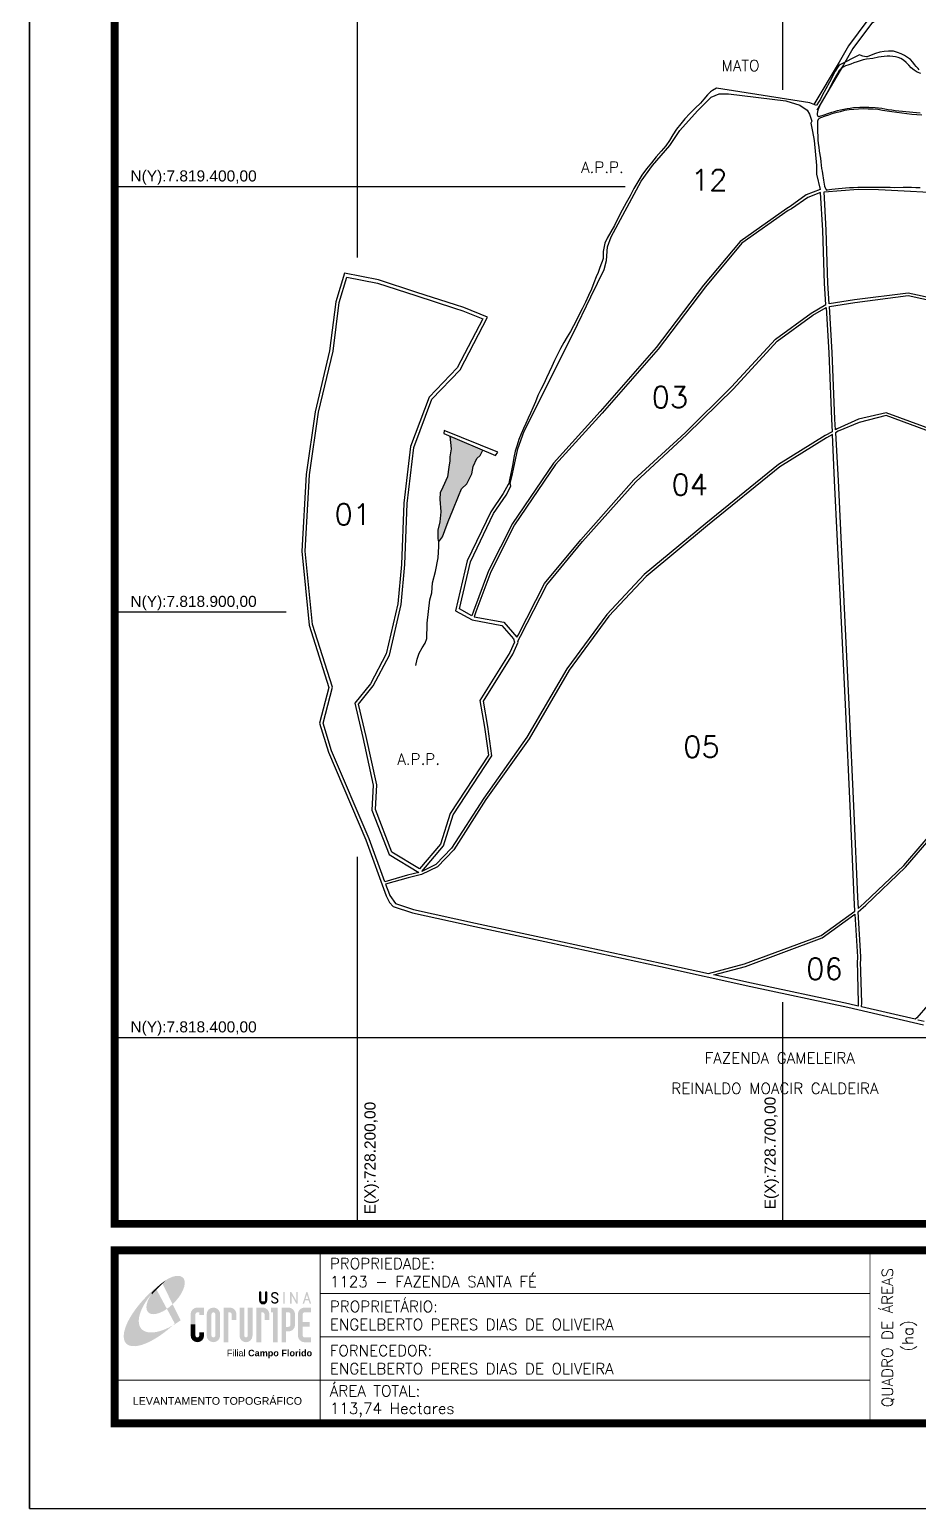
# Model space of a CAD drawing. Header units: millimetres. Extents: x 727815 to 729915, y 7817846 to 7820816.
# Drawn here: x 727815 to 728860, y 7817846 to 7819584 of the extents above; entities that cross this region are included whole.
import ezdxf
from ezdxf.enums import TextEntityAlignment as Align

# ---------------------------------------------------------------- set-up
doc = ezdxf.new("R2010")
doc.units = ezdxf.units.MM
doc.linetypes.add('LIN0', pattern=[0])
for name, color, linetype in [('0114001123', 1, 'Continuous'), ('0114001123001', 5, 'Continuous'), ('0114001123003', 5, 'Continuous'), ('0114001123004', 5, 'Continuous'), ('0114001123005', 5, 'Continuous'), ('0114001123006', 5, 'Continuous'), ('0114001123007', 5, 'Continuous'), ('0114001123008', 5, 'Continuous'), ('0114001123009', 5, 'Continuous'), ('MALHA', 8, 'Continuous'), ('MARGEM', 5, 'Continuous'), ('REPRESA', 4, 'Continuous'), ('TEXTO', 7, 'Continuous')]:
    doc.layers.add(name, color=color, linetype=linetype)
for name, color, linetype, lineweight in [('0114001123012', 5, 'Continuous', 25), ('0114001123018', 5, 'Continuous', 25), ('0114001123019', 5, 'Continuous', 25), ('CURSOS_D_AGUA', 5, 'Continuous', 25)]:
    doc.layers.add(name, color=color, linetype=linetype, lineweight=lineweight)
doc.styles.add('ARIAL', font='arial.ttf')
doc.styles.add('Simplex', font='simplex.shx')
doc.styles.get("Standard").update_dxf_attribs({"font": 'arial.ttf'})

# ---------------------------------------------------------------- blocks, each defined once
blk = doc.blocks.new('A$C78F83FB3')
at = {"layer": 'MARGEM'}
h = blk.add_hatch(color=20, dxfattribs=at)
edge = h.paths.add_edge_path()
edge.add_ellipse((19.49, 23.77), major_axis=(-6.68, -6.67), ratio=0.469426, start_angle=292.7328, end_angle=601.2579)
edge.add_ellipse((22.83, 22.05), major_axis=(12.64, 11.29), ratio=0.457614, start_angle=79.9069, end_angle=107.9139)
edge = h.paths.add_edge_path()
edge.add_ellipse((18.28, 18.7), major_axis=(13.95, 13.59), ratio=0.386848, start_angle=63.9612, end_angle=264.5993)
edge.add_ellipse((22.83, 22.05), major_axis=(12.64, 11.29), ratio=0.457614, start_angle=107.9139, end_angle=245.1182, ccw=False)
edge.add_ellipse((19.49, 23.77), major_axis=(-6.68, -6.67), ratio=0.469426, start_angle=241.2579, end_angle=292.7328, ccw=False)
for color, points in [(20, [(15.46, 26.12), (14.17, 24.81), (14.06, 24.24), (14.39, 23.97), (14.67, 24.54), (19.47, 29.32), (18.48, 28.66), (17.31, 27.78)]), (7, [(58.42, 24.9), (57.9, 24.9), (57.9, 21.73, -0.414214), (57.15, 20.98), (56.84, 20.98, -0.414214), (56.09, 21.73), (56.09, 24.9), (55.57, 24.9), (55.57, 21.73, 0.414214), (56.84, 20.46), (57.15, 20.46, 0.414214), (58.42, 21.73)]), (7, [(61.7, 24.9), (61.23, 24.9, 0.396318), (60.04, 23.78), (60.04, 23.72, 0.151912), (60.39, 22.97), (60.46, 22.92), (62.18, 22), (62.85, 21.83, 0.12407), (62.51, 22.42), (60.75, 23.36, -0.13192), (60.56, 23.77, -0.385578), (61.23, 24.37), (61.7, 24.37, -0.414214), (62.37, 23.7), (62.89, 23.7, 0.414214)]), (7, [(62.37, 23.7), (62.89, 23.7, 0.414214), (61.7, 24.9), (61.23, 24.9, 0.396318), (60.04, 23.78), (60.04, 23.72, 0.151912), (60.39, 22.97), (60.46, 22.92), (62.18, 22), (62.18, 22, -0.131921), (62.37, 21.59, -0.385578), (61.7, 20.98), (61.23, 20.98, -0.414214), (60.56, 21.65), (60.04, 21.65, 0.414214), (61.23, 20.46), (61.7, 20.46, 0.402546), (62.89, 21.61, 0.165292), (62.51, 22.42), (60.75, 23.36, -0.13192), (60.56, 23.77, -0.385578), (61.23, 24.37), (61.7, 24.37, -0.414214)]), (7, [(30.97, 12.46), (29.13, 12.46), (29.13, 8.21, 1), (34.29, 8.21), (34.29, 9.41), (32.45, 9.41), (32.45, 8.21, -1), (30.97, 8.21)])]:
    blk.add_hatch(color=color, dxfattribs=at).paths.add_polyline_path(points)
h = blk.add_hatch(color=7, dxfattribs=at)
h.paths.add_polyline_path([(65.24, 24.9), (64.72, 24.9), (64.72, 20.46), (65.24, 20.46)])
h.paths.add_polyline_path([(67.38, 20.46), (67.9, 20.46), (67.9, 23.74), (69.74, 20.46), (70.23, 20.46), (70.23, 24.9), (69.71, 24.9), (69.71, 21.58), (67.85, 24.9), (67.38, 24.9)])
h.paths.add_polyline_path([(72.17, 20.46), (72.72, 20.46), (73.14, 21.73), (74.49, 21.73), (74.9, 20.46), (75.45, 20.46), (74, 24.9), (73.62, 24.9)])
h.paths.add_polyline_path([(73.81, 23.8), (74.32, 22.25), (73.31, 22.25)], flags=16)
h = blk.add_hatch(color=7, dxfattribs=at)
h.paths.add_polyline_path([(31.71, 18.93, 0.414214), (29.13, 16.35), (29.13, 12.46), (30.97, 12.46), (30.97, 16.35, -0.414214), (31.71, 17.09), (32.45, 17.09), (32.45, 16.02), (34.29, 16.02), (34.29, 18.93)])
h.paths.add_polyline_path([(44.15, 17.09, -0.414214), (44.89, 16.35), (44.89, 14.1), (46.72, 14.1), (46.72, 16.17, 0.433937), (44.15, 18.93), (41.77, 18.93), (41.77, 12.46), (43.61, 12.46), (43.61, 17.09)])
h.paths.add_polyline_path([(43.61, 12.46), (41.77, 12.46), (41.77, 5.62), (43.61, 5.62)])
h.paths.add_polyline_path([(47.92, 12.46), (49.75, 12.46), (49.75, 18.93), (47.92, 18.93)])
h.paths.add_polyline_path([(52.91, 18.93), (51.08, 18.93), (51.08, 12.46), (52.91, 12.46)])
h.paths.add_polyline_path([(51.08, 8.12, -1), (49.75, 8.12), (49.75, 12.46), (47.92, 12.46), (47.92, 8.12, 1), (52.91, 8.12), (52.91, 12.46), (51.08, 12.46)])
h.paths.add_polyline_path([(54.41, 12.46), (56.25, 12.46), (56.25, 17.09), (56.79, 17.09, -0.414214), (57.53, 16.35), (57.53, 14.1), (59.36, 14.1), (59.36, 16.17, 0.433937), (56.79, 18.93), (54.41, 18.93)])
h.paths.add_polyline_path([(56.25, 12.46), (54.41, 12.46), (54.41, 5.62), (56.25, 5.62)])
h.paths.add_polyline_path([(60.73, 12.46), (62.58, 12.46), (62.58, 18.93), (60.02, 18.93), (60.02, 17.08), (60.73, 17.08)])
h.paths.add_polyline_path([(62.58, 12.46), (60.73, 12.46), (60.73, 5.62), (62.58, 5.62)])
h.paths.add_polyline_path([(64.06, 12.46), (65.82, 12.46), (65.82, 17.17), (66.66, 17.17, -0.450417), (67.48, 16.25), (67.48, 12.46), (69.24, 12.46, 0.002307), (69.24, 12.48, 0.005282), (69.23, 12.54, -0.000938), (69.23, 12.53), (69.23, 16.17, 0.433937), (66.66, 18.93), (64.06, 18.93)])
h.paths.add_polyline_path([(64.06, 5.62), (65.82, 5.62), (65.82, 9.77), (66.66, 9.77, 0.426056), (69.24, 12.46), (67.48, 12.46), (67.48, 12.45, -0.450417), (66.66, 11.53), (65.82, 11.53), (65.82, 12.46), (64.06, 12.46)])
h.paths.add_polyline_path([(70.37, 12.46), (74.87, 12.46), (74.87, 13.44), (72.21, 13.44), (72.21, 16.35, -0.414214), (72.95, 17.09), (75.38, 17.09), (75.38, 18.93), (72.95, 18.93, 0.414214), (70.37, 16.35)])
h.paths.add_polyline_path([(72.21, 11.62), (74.87, 11.62), (74.87, 12.46), (70.37, 12.46), (70.37, 8.21, 0.414214), (72.95, 5.62), (75.38, 5.62), (75.38, 7.47), (72.95, 7.47, -0.414214), (72.21, 8.21)])
h = blk.add_hatch(color=7, dxfattribs=at)
h.paths.add_polyline_path([(35.29, 16.35), (35.29, 8.21, 1), (40.46, 8.21, 0.016978), (40.45, 8.38), (40.45, 16.17, 0.433937), (37.88, 18.93), (37.87, 18.93, 0.41391)])
h.paths.add_polyline_path([(38.62, 16.35), (38.62, 8.21, -1), (37.13, 8.21), (37.13, 16.35, -1)], flags=16)
at = {"layer": 'MARGEM', "color": 7}
blk.add_lwpolyline([(58.42, 24.9), (57.9, 24.9), (57.9, 21.73, -0.414214), (57.15, 20.98), (56.84, 20.98, -0.414214), (56.09, 21.73), (56.09, 24.9), (55.57, 24.9), (55.57, 21.73, 0.414214), (56.84, 20.46), (57.15, 20.46, 0.414214), (58.42, 21.73), (58.42, 24.9)], format="xyb", close=True, dxfattribs=at)
at = {"layer": 'MARGEM', "color": 252, "insert": (43.05, 2.72), "char_height": 2.5, "attachment_point": 1, "style": 'ARIAL'}
blk.add_mtext_dynamic_manual_height_columns('Filial {\\fArial|b1|i0|c0|p34;Campo Florido}', width=33.0271, gutter_width=2.46, heights=[2.95], dxfattribs=at)

msp = doc.modelspace()

# ---------------------------------------------------------------- hatches: boundary and pattern name
at = {"layer": 'REPRESA'}
msp.add_hatch(color=256, dxfattribs=at).paths.add_polyline_path([(728336.3, 7819071.1), (728340.7, 7819080.5), (728344.8, 7819084), (728347.7, 7819090.2), (728309, 7819106.7), (728310.6, 7819091.8), (728308.9, 7819082.1), (728309, 7819077.7), (728307.9, 7819070.3), (728306.1, 7819058.6), (728300.6, 7819046.8), (728297.8, 7819039.8), (728297.3, 7819032.4), (728298.4, 7819017.8), (728297.1, 7819006), (728294.9, 7818996), (728294.7, 7818991.6), (728294.9, 7818986.6), (728295.2, 7818983.4), (728296.9, 7818983.4), (728300.2, 7818988.4), (728303.2, 7818995.6), (728306.9, 7819006.2), (728312.4, 7819019.5), (728319.3, 7819036.1), (728322.6, 7819044.6), (728329.1, 7819050.4), (728334.8, 7819062.2)])
msp.add_hatch(color=256, dxfattribs=at).paths.add_polyline_path([(728336.3, 7819071.1), (728340.7, 7819080.5), (728344.8, 7819084), (728347.7, 7819090.2), (728309, 7819106.7), (728310.6, 7819091.8), (728308.9, 7819082.1), (728309, 7819077.7), (728307.9, 7819070.3), (728306.1, 7819058.6), (728300.6, 7819046.8), (728297.8, 7819039.8), (728297.3, 7819032.4), (728298.4, 7819017.8), (728297.1, 7819006), (728294.9, 7818996), (728294.7, 7818991.6), (728294.9, 7818986.6), (728295.2, 7818983.4), (728296.9, 7818983.4), (728300.2, 7818988.4), (728303.2, 7818995.6), (728306.9, 7819006.2), (728312.4, 7819019.5), (728319.3, 7819036.1), (728322.6, 7819044.6), (728329.1, 7819050.4), (728334.8, 7819062.2)])
msp.add_hatch(color=256, dxfattribs=at).paths.add_polyline_path([(728336.3, 7819071.1), (728340.7, 7819080.5), (728344.8, 7819084), (728347.7, 7819090.2), (728309, 7819106.7), (728310.6, 7819091.8), (728308.9, 7819082.1), (728309, 7819077.7), (728307.9, 7819070.3), (728306.1, 7819058.6), (728300.6, 7819046.8), (728297.8, 7819039.8), (728297.3, 7819032.4), (728298.4, 7819017.8), (728297.1, 7819006), (728294.9, 7818996), (728294.7, 7818991.6), (728294.9, 7818986.6), (728295.2, 7818983.4), (728296.9, 7818983.4), (728300.2, 7818988.4), (728303.2, 7818995.6), (728306.9, 7819006.2), (728312.4, 7819019.5), (728319.3, 7819036.1), (728322.6, 7819044.6), (728329.1, 7819050.4), (728334.8, 7819062.2)])
msp.add_hatch(color=256, dxfattribs=at).paths.add_polyline_path([(728336.3, 7819071.1), (728340.7, 7819080.5), (728344.8, 7819084), (728347.7, 7819090.2), (728309, 7819106.7), (728310.6, 7819091.8), (728308.9, 7819082.1), (728309, 7819077.7), (728307.9, 7819070.3), (728306.1, 7819058.6), (728300.6, 7819046.8), (728297.8, 7819039.8), (728297.3, 7819032.4), (728298.4, 7819017.8), (728297.1, 7819006), (728294.9, 7818996), (728294.7, 7818991.6), (728294.9, 7818986.6), (728295.2, 7818983.4), (728296.9, 7818983.4), (728300.2, 7818988.4), (728303.2, 7818995.6), (728306.9, 7819006.2), (728312.4, 7819019.5), (728319.3, 7819036.1), (728322.6, 7819044.6), (728329.1, 7819050.4), (728334.8, 7819062.2)])

# ---------------------------------------------------------------- linework, layer by layer
for points in [[(728937.6, 7819693.3), (728936.9, 7819692.6), (728923.5, 7819670.7), (728921.9, 7819666.9), (728920.6, 7819664.7), (728919.2, 7819662.5), (728890.4, 7819645.2), (728858.7, 7819631.9), (728831.9, 7819616.1), (728800.6, 7819595.9), (728777.6, 7819565.4), (728766.6, 7819546), (728737.1, 7819496.3)], [(728944.7, 7819694), (728941.6, 7819688.9), (728928.9, 7819667.9), (728927.3, 7819664.1), (728925.7, 7819661.6), (728923.6, 7819658.1), (728893.2, 7819639.8), (728861.4, 7819626.5), (728835, 7819611), (728804.8, 7819591.5), (728782.7, 7819562.1), (728771.8, 7819543), (728740.3, 7819489.8)]]:
    msp.add_lwpolyline(points)
at = {"layer": '0114001123', "linetype": 'Continuous'}
msp.add_lwpolyline([(728860.9, 7819536.9), (728859.5, 7819538.5), (728857.2, 7819540.9), (728855.2, 7819543.3), (728853.2, 7819546), (728850.7, 7819549.3), (728847, 7819551.7), (728843.6, 7819553.8), (728839.6, 7819555.8), (728835.3, 7819557.3), (728830.5, 7819559), (728824.9, 7819558.9), (728819.8, 7819558.8), (728814.4, 7819557.8), (728809.4, 7819556.1), (728804.5, 7819554.4), (728799.8, 7819552.3), (728798.8, 7819552.3), (728796.4, 7819552.7), (728794.7, 7819553.2), (728793.5, 7819553.7), (728792.5, 7819554), (728790.7, 7819554.6), (728766.6, 7819542.7), (728765.6, 7819541.1), (728762.2, 7819535.6), (728755.3, 7819522.7), (728746.8, 7819506.9), (728744.6, 7819502.6), (728742.4, 7819498.9), (728740.6, 7819495.8), (728739.9, 7819495.1), (728732.1, 7819498.4), (728622.4, 7819515.7), (728617.8, 7819512.9), (728615.4, 7819511.1), (728612.1, 7819507.7), (728607.8, 7819502.8), (728603.7, 7819498.1), (728597.5, 7819492), (728591.1, 7819485.8), (728585.4, 7819479.6), (728580.5, 7819473.5), (728575.5, 7819467.3), (728571.3, 7819460.6), (728567.4, 7819454.2), (728562.8, 7819447.9), (728557.3, 7819441.5), (728551.7, 7819434.9), (728545.9, 7819427.8), (728540.1, 7819420.6), (728534.8, 7819413.1), (728530.1, 7819405.4), (728525.5, 7819397.7), (728520.9, 7819389.2), (728516.2, 7819380.7), (728511.6, 7819372), (728507, 7819363), (728502.5, 7819354.2), (728498.3, 7819346.8), (728494, 7819339.2), (728491.3, 7819333.2), (728490.4, 7819329.3), (728489.5, 7819325.4), (728489.4, 7819323.4), (728489.3, 7819321.7), (728489.3, 7819319.6), (728489.2, 7819317.1), (728489.1, 7819315.2), (728488, 7819311.8), (728486.7, 7819308), (728485.1, 7819303.7), (728483.2, 7819298.9), (728481.2, 7819294), (728478.3, 7819286.7), (728475.5, 7819279.5), (728472.2, 7819272), (728468.3, 7819264.1), (728464.5, 7819256.1), (728461.1, 7819249.5), (728457.8, 7819242.8), (728454.3, 7819236.3), (728450.7, 7819229.7), (728447.1, 7819223.2), (728443.2, 7819216.5), (728439.2, 7819209.7), (728435.5, 7819202.7), (728432.1, 7819195.6), (728428.8, 7819188.6), (728425.7, 7819181.8), (728422.6, 7819175), (728419.4, 7819168.2), (728416, 7819161.4), (728412.6, 7819154.4), (728409.6, 7819147.1), (728406.7, 7819140), (728403.9, 7819133.5), (728401, 7819127.6), (728398.2, 7819121.6), (728395.5, 7819115.5), (728392.8, 7819109.4), (728390.2, 7819102.7), (728388, 7819095.9), (728385.7, 7819088.8), (728384.3, 7819081.4), (728383, 7819074.2), (728381.8, 7819068), (728380.6, 7819062.6), (728379.5, 7819057.1), (728378.7, 7819053.4), (728378.3, 7819051.1), (728377.4, 7819049.9), (728371.7, 7819039.3), (728357, 7819017.6), (728329.4, 7818960.2), (728315.7, 7818901.4), (728335.2, 7818890.7), (728370.3, 7818884.2), (728384, 7818868.4), (728385.1, 7818864.6), (728379.4, 7818852.4), (728344.4, 7818795.8), (728349.8, 7818764.7), (728354.3, 7818731.8), (728309.2, 7818663.1), (728298.1, 7818627.2), (728273.2, 7818598.1), (728240.7, 7818617.6), (728221.4, 7818667.8), (728223, 7818696.7), (728210.5, 7818753.5), (728201.6, 7818791.8), (728218.9, 7818813.2), (728238, 7818849.3), (728251.7, 7818908.9), (728256.2, 7818955.6), (728258.8, 7819027.6), (728266.7, 7819093.3), (728288, 7819150.2), (728321, 7819184.4), (728353.2, 7819246.5), (728325.4, 7819257.8), (728315.7, 7819260.8), (728270.2, 7819275.5), (728225, 7819290.2), (728185.1, 7819298.2), (728174.8, 7819264.5), (728167.7, 7819207), (728150.8, 7819135.3), (728140.1, 7819061.7), (728134.9, 7818971.5), (728143.5, 7818884.5), (728166.8, 7818811.4), (728155.8, 7818769.1), (728166.2, 7818735.3), (728210.3, 7818632.1), (728234.2, 7818566.3), (728238.1, 7818558.7), (728242.5, 7818554), (728265.2, 7818546.5), (728338.2, 7818530.5), (728426.2, 7818511.5), (728556.6, 7818483.2), (728663, 7818460), (728776.8, 7818435.5), (728865.8, 7818414.9)], dxfattribs=at)
at = {"layer": '0114001123001'}
msp.add_lwpolyline([(728232.5, 7818582.7), (728214, 7818633.5), (728169.9, 7818736.7), (728160, 7818769.2), (728171, 7818811.5), (728147.5, 7818885.3), (728138.9, 7818971.6), (728144, 7819061.3), (728154.7, 7819134.6), (728171.7, 7819206.3), (728178.7, 7819263.7), (728187.9, 7819293.6), (728224, 7819286.3), (728269, 7819271.7), (728314.5, 7819257), (728324.1, 7819254), (728347.6, 7819244.4), (728317.7, 7819186.7), (728284.5, 7819152.4), (728262.8, 7819094.3), (728254.8, 7819027.9), (728252.2, 7818955.9), (728247.7, 7818909.5), (728234.2, 7818850.7), (728215.6, 7818815.5), (728197.2, 7818792.8), (728206.6, 7818752.6), (728219, 7818696.4), (728217.4, 7818667.2), (728237.5, 7818614.9), (728272.5, 7818593.9), (728259.3, 7818590.6)], close=True, dxfattribs=at)
at = {"layer": '0114001123003'}
msp.add_lwpolyline([(728387.6, 7818870.3), (728387.9, 7818870.2), (728389.3, 7818872.9), (728420.4, 7818933.4), (728462.9, 7818984.6), (728525.3, 7819055.2), (728585.7, 7819110.6), (728640.1, 7819164.4), (728691.7, 7819220.5), (728734, 7819251.3), (728751.1, 7819261.3), (728749.6, 7819286.1), (728747.5, 7819348.4), (728744.9, 7819392.9), (728729.9, 7819387.2), (728710.5, 7819373.8), (728706.8, 7819371.6), (728652.4, 7819333.2), (728609.7, 7819282.1), (728553.9, 7819208.9), (728488, 7819133.7), (728433.3, 7819073.1), (728385.1, 7819002.4), (728357.1, 7818947.2), (728339.6, 7818900.1), (728337.5, 7818894.3), (728372.4, 7818887.9)], close=True, dxfattribs=at)
at = {"layer": '0114001123004'}
msp.add_lwpolyline([(728275.9, 7818595), (728301.6, 7818625.2), (728312.8, 7818661.4), (728358.5, 7818730.8), (728353.7, 7818765.3), (728348.6, 7818795), (728382.9, 7818850.4), (728389.4, 7818864.3), (728389, 7818865.8), (728392, 7818871.6), (728423, 7818931.8), (728465.1, 7818982.6), (728527.5, 7819053.1), (728587.7, 7819108.5), (728642.3, 7819162.3), (728693.7, 7819218.2), (728735.6, 7819248.8), (728751.3, 7819257.9), (728754.5, 7819204.6), (728757.8, 7819126.5), (728758.5, 7819111.8), (728750.2, 7819107.4), (728695.3, 7819073.1), (728609.9, 7819003.9), (728537.6, 7818944), (728493.5, 7818897), (728446.6, 7818833.3), (728399.7, 7818752.7), (728348.8, 7818681.2), (728311.1, 7818622.4), (728292.6, 7818603.1)], close=True, dxfattribs=at)
at = {"layer": '0114001123005'}
msp.add_lwpolyline([(728613, 7818475), (728655.6, 7818486.4), (728745.4, 7818519.7), (728785.1, 7818548.4), (728784.2, 7818564.6), (728779.9, 7818663.4), (728774.2, 7818791.1), (728768.3, 7818911.9), (728761.4, 7819054.3), (728758.7, 7819108.5), (728751.7, 7819104.8), (728697.1, 7819070.7), (728611.8, 7819001.6), (728539.7, 7818941.8), (728495.8, 7818895.1), (728449.1, 7818831.7), (728402.2, 7818751), (728351.3, 7818679.5), (728313.5, 7818620.6), (728294.4, 7818600.6), (728275.6, 7818591.6), (728260.1, 7818587.7), (728233.5, 7818579.9), (728237.9, 7818567.9), (728238.4, 7818566.9), (728245.1, 7818557.3), (728266.3, 7818550.4), (728339.1, 7818534.4), (728427.1, 7818515.4), (728557.4, 7818487.1)], close=True, dxfattribs=at)
at = {"layer": '0114001123006'}
msp.add_lwpolyline([(728789, 7818436.7), (728777.7, 7818439.4), (728663.8, 7818463.9), (728619.4, 7818473.6), (728656.5, 7818483.5), (728746.8, 7818517), (728785.3, 7818544.9), (728788.1, 7818494.6), (728788.3, 7818491.2), (728787.7, 7818490.4), (728789.2, 7818440.8)], close=True, dxfattribs=at)
at = {"layer": '0114001123007'}
msp.add_lwpolyline([(728762.6, 7819110.3), (728765.4, 7819054.5), (728772.3, 7818912.1), (728778.2, 7818791.3), (728783.9, 7818663.6), (728788.2, 7818564.8), (728789, 7818551.5), (728796, 7818557.7), (728842.6, 7818601.9), (728907.4, 7818677.1), (728979, 7818783.7), (728999.5, 7818849.2), (729004.7, 7818922), (728983.9, 7818980.6), (728944.5, 7819053), (728908, 7819099.3), (728822, 7819130.7), (728790.3, 7819122.8), (728765.7, 7819112.4)], close=True, dxfattribs=at)
at = {"layer": '0114001123008'}
for points in [[(728909.8, 7819101.8), (728822.1, 7819133.9), (728789.4, 7819126.6), (728764.3, 7819115.2), (728762.4, 7819114), (728761.8, 7819126.6), (728758.5, 7819204.8), (728755.2, 7819259.1), (728785.3, 7819263.6), (728847.7, 7819271.7), (728908.6, 7819258.6)], [(728883.8, 7818452.9), (728858, 7818423), (728855.9, 7818421.3), (728793, 7818435.8), (728793.2, 7818440.8), (728791.7, 7818489.1), (728792.3, 7818489.9), (728792.1, 7818494.8), (728789.2, 7818547.7), (728798.1, 7818555.5), (728844.7, 7818599.9), (728909.7, 7818675.3)]]:
    msp.add_lwpolyline(points, dxfattribs=at)
at = {"layer": '0114001123009'}
for points in [[(728909.7, 7819261.4), (728847.8, 7819274.8), (728784.9, 7819266.6), (728755, 7819262.1), (728753.5, 7819286.3), (728751.5, 7819348.6), (728748.9, 7819393.8), (728789, 7819397), (728813, 7819396.5), (728821, 7819395.9), (728895, 7819392.3)], [(728866.5, 7818418.8), (728859.6, 7818420.4), (728860.1, 7818420.9)]]:
    msp.add_lwpolyline(points, dxfattribs=at)
at = {"layer": '0114001123012'}
msp.add_lwpolyline([(728380, 7819051.8), (728382.8, 7819062.4), (728388.8, 7819091.7), (728396.2, 7819112.3), (728453.8, 7819227.1), (728474.9, 7819270.2), (728490.3, 7819302.5), (728493.1, 7819313), (728494.3, 7819329.2), (728498.8, 7819340.9), (728534.1, 7819406.2), (728547.1, 7819424.6), (728567.7, 7819448.3), (728579.4, 7819465.7), (728600, 7819489), (728616.4, 7819504.9), (728625.6, 7819508.8), (728636.8, 7819508.7), (728704.2, 7819500.5), (728720.3, 7819495.7), (728729, 7819489.8), (728732, 7819484.9), (728734.4, 7819476.9), (728733.5, 7819474.4), (728735.2, 7819464.8), (728737.5, 7819454.1), (728740.2, 7819424.6), (728739.9, 7819418.8), (728740.1, 7819414.3), (728744.5, 7819396.4), (728727.8, 7819390.1), (728709.1, 7819376.4), (728705.2, 7819374.2), (728650.4, 7819335.4), (728607.3, 7819284), (728551.6, 7819210.8), (728485.7, 7819135.7), (728430.9, 7819074.9), (728382.5, 7819004), (728354.4, 7818948.4), (728336.8, 7818901.1), (728334.7, 7818895.5), (728320.3, 7818903.5), (728333.1, 7818958.9), (728360.5, 7819015.6), (728375.1, 7819037.2), (728380.8, 7819047.7)], close=True, dxfattribs=at)
at = {"layer": '0114001123018'}
msp.add_lwpolyline([(728862.9, 7819532.6), (728858.6, 7819534.3), (728854.8, 7819536.7), (728851.5, 7819539.6), (728848.5, 7819542.7), (728845.6, 7819545.7), (728842.5, 7819548.4), (728839.2, 7819550.4), (728836, 7819551.7), (728832.9, 7819552.5), (728829.8, 7819552.8), (728826.4, 7819553), (728823, 7819553.1), (728819.5, 7819552.9), (728816.1, 7819552.5), (728812.9, 7819551.8), (728806.3, 7819550.5), (728798.9, 7819549.5), (728795.1, 7819548.7), (728791.4, 7819547.8), (728787.7, 7819546.6), (728783.9, 7819545.4), (728780.3, 7819543.9), (728777, 7819542.7), (728774.1, 7819541.6), (728771.5, 7819540.4), (728769, 7819538.9), (728768.6, 7819538.4), (728766.8, 7819536.3), (728764.7, 7819532.8), (728762.5, 7819529), (728761.9, 7819527.9), (728760.5, 7819525.5), (728758.8, 7819522.4), (728757.3, 7819519.3), (728755.2, 7819515.3), (728749.4, 7819505.1), (728746.7, 7819500.1), (728744.2, 7819495.7), (728743.9, 7819495.1), (728743.5, 7819494.4), (728742.5, 7819491.8), (728741.8, 7819489.6), (728741.2, 7819487.6), (728740.9, 7819485.9), (728740.8, 7819484.5), (728741, 7819484.1), (728741.2, 7819483.5), (728741.8, 7819482.7), (728742, 7819482.5), (728742.5, 7819482.3), (728742.7, 7819482.4), (728745.1, 7819483.1), (728748.1, 7819484), (728754.6, 7819486.2), (728758, 7819487.2), (728761.3, 7819488.2), (728764.8, 7819489.1), (728768.4, 7819490), (728772.2, 7819490.9), (728776.1, 7819491.6), (728779.8, 7819492.2), (728783.6, 7819492.7), (728790.9, 7819493.1), (728794.6, 7819493.1), (728798.2, 7819493.1), (728801.7, 7819493.1), (728809.1, 7819492.8), (728812.9, 7819492.4), (728816.7, 7819491.9), (728820.6, 7819491.3), (728824.5, 7819490.6), (728828.5, 7819490), (728832.6, 7819489.4), (728836.9, 7819488.8), (728841.1, 7819488.4), (728845.2, 7819488), (728849.4, 7819487.7), (728853.5, 7819487.3), (728857.7, 7819487), (728861.8, 7819486.6)], dxfattribs=at)
at = {"layer": '0114001123019'}
msp.add_lwpolyline([(728864, 7819484), (728858.2, 7819484.3), (728852.3, 7819484.7), (728846.3, 7819485.4), (728834.6, 7819486.9), (728828.8, 7819487.6), (728823.1, 7819488.4), (728817.5, 7819489.4), (728812.1, 7819490.3), (728806.7, 7819490.7), (728801, 7819491), (728795.3, 7819491.1), (728789.6, 7819490.9), (728783.9, 7819490.5), (728778.3, 7819489.9), (728772.9, 7819489.1), (728767.8, 7819487.9), (728763, 7819486.6), (728758.3, 7819485.2), (728754.1, 7819483.8), (728750.4, 7819482.7), (728744.9, 7819480.7), (728743.2, 7819480), (728742.2, 7819478.8), (728741.4, 7819476.9), (728741.4, 7819474.6), (728741.4, 7819471.7), (728741.3, 7819468.1), (728741.4, 7819463.9), (728741.5, 7819459.4), (728741.8, 7819455), (728742.2, 7819450.6), (728742.8, 7819446.1), (728743.4, 7819441.5), (728744.6, 7819433.1), (728745.3, 7819428.9), (728745.7, 7819424.9), (728746.1, 7819421.2), (728746.6, 7819418), (728747.7, 7819412.5), (728748, 7819410.1), (728748.3, 7819407.6), (728748.6, 7819405.1), (728749.3, 7819400.5), (728750.1, 7819398.6), (728751.1, 7819396.9), (728751.8, 7819395.8), (728752.5, 7819396), (728752.8, 7819396.1), (728753.2, 7819396.2), (728755.3, 7819396.5), (728758.3, 7819396.9), (728766.1, 7819397.7), (728770.2, 7819398.1), (728774.3, 7819398.4), (728778.9, 7819398.7), (728783.7, 7819398.9), (728788.5, 7819399.1), (728793.2, 7819399.1), (728798, 7819399.2), (728802.9, 7819399.2), (728807.7, 7819399.2), (728812.5, 7819399.1), (728826.7, 7819399), (728831.7, 7819398.9), (728841.8, 7819399), (728846.8, 7819399), (728851.7, 7819399), (728856.9, 7819398.9), (728862, 7819398.9)], dxfattribs=at)
at = {"layer": 'CURSOS_D_AGUA'}
for points in [[(728301.9, 7819109.7), (728362.8, 7819083.7), (728365.3, 7819087.9), (728302.4, 7819113.3), (728301.9, 7819109.7)], [(728301.9, 7819109.7), (728362.8, 7819083.7), (728365.3, 7819087.9), (728302.4, 7819113.3), (728301.9, 7819109.7)], [(728301.9, 7819109.7), (728362.8, 7819083.7), (728365.3, 7819087.9), (728302.4, 7819113.3), (728301.9, 7819109.7)], [(728301.9, 7819109.7), (728362.8, 7819083.7), (728365.3, 7819087.9), (728302.4, 7819113.3), (728301.9, 7819109.7)], [(728309, 7819106.7), (728310.6, 7819091.8), (728308.9, 7819082.1), (728309, 7819077.7), (728307.9, 7819070.3), (728306.1, 7819058.6), (728300.6, 7819046.8), (728297.8, 7819039.8), (728297.3, 7819032.4), (728298.4, 7819017.8), (728297.1, 7819006), (728294.9, 7818996), (728294.7, 7818991.6), (728294.9, 7818986.6), (728295.2, 7818983.4), (728296.9, 7818983.4), (728300.2, 7818988.4), (728303.2, 7818995.6), (728306.9, 7819006.2), (728312.4, 7819019.5), (728319.3, 7819036.1), (728322.6, 7819044.6), (728329.1, 7819050.4), (728334.8, 7819062.2), (728336.3, 7819071.1), (728340.7, 7819080.5), (728344.8, 7819084), (728347.7, 7819090.2)], [(728309, 7819106.7), (728310.6, 7819091.8), (728308.9, 7819082.1), (728309, 7819077.7), (728307.9, 7819070.3), (728306.1, 7819058.6), (728300.6, 7819046.8), (728297.8, 7819039.8), (728297.3, 7819032.4), (728298.4, 7819017.8), (728297.1, 7819006), (728294.9, 7818996), (728294.7, 7818991.6), (728294.9, 7818986.6), (728295.2, 7818983.4), (728296.9, 7818983.4), (728300.2, 7818988.4), (728303.2, 7818995.6), (728306.9, 7819006.2), (728312.4, 7819019.5), (728319.3, 7819036.1), (728322.6, 7819044.6), (728329.1, 7819050.4), (728334.8, 7819062.2), (728336.3, 7819071.1), (728340.7, 7819080.5), (728344.8, 7819084), (728347.7, 7819090.2)], [(728309, 7819106.7), (728310.6, 7819091.8), (728308.9, 7819082.1), (728309, 7819077.7), (728307.9, 7819070.3), (728306.1, 7819058.6), (728300.6, 7819046.8), (728297.8, 7819039.8), (728297.3, 7819032.4), (728298.4, 7819017.8), (728297.1, 7819006), (728294.9, 7818996), (728294.7, 7818991.6), (728294.9, 7818986.6), (728295.2, 7818983.4), (728296.9, 7818983.4), (728300.2, 7818988.4), (728303.2, 7818995.6), (728306.9, 7819006.2), (728312.4, 7819019.5), (728319.3, 7819036.1), (728322.6, 7819044.6), (728329.1, 7819050.4), (728334.8, 7819062.2), (728336.3, 7819071.1), (728340.7, 7819080.5), (728344.8, 7819084), (728347.7, 7819090.2)], [(728309, 7819106.7), (728310.6, 7819091.8), (728308.9, 7819082.1), (728309, 7819077.7), (728307.9, 7819070.3), (728306.1, 7819058.6), (728300.6, 7819046.8), (728297.8, 7819039.8), (728297.3, 7819032.4), (728298.4, 7819017.8), (728297.1, 7819006), (728294.9, 7818996), (728294.7, 7818991.6), (728294.9, 7818986.6), (728295.2, 7818983.4), (728296.9, 7818983.4), (728300.2, 7818988.4), (728303.2, 7818995.6), (728306.9, 7819006.2), (728312.4, 7819019.5), (728319.3, 7819036.1), (728322.6, 7819044.6), (728329.1, 7819050.4), (728334.8, 7819062.2), (728336.3, 7819071.1), (728340.7, 7819080.5), (728344.8, 7819084), (728347.7, 7819090.2)], [(728269.2, 7818836.9), (728270.7, 7818844.5), (728273.1, 7818851.7), (728276.6, 7818857.7), (728279.9, 7818863.5), (728281.9, 7818868.9), (728281.9, 7818874.6), (728282.2, 7818879.6), (728282.5, 7818886.8), (728285.5, 7818914.3), (728287.9, 7818922.6), (728288.5, 7818934.2), (728292.1, 7818947.6), (728295.1, 7818963.4), (728295.9, 7818977.1), (728296, 7818983.4)], [(728269.2, 7818836.9), (728270.7, 7818844.5), (728273.1, 7818851.7), (728276.6, 7818857.7), (728279.9, 7818863.5), (728281.9, 7818868.9), (728281.9, 7818874.6), (728282.2, 7818879.6), (728282.5, 7818886.8), (728285.5, 7818914.3), (728287.9, 7818922.6), (728288.5, 7818934.2), (728292.1, 7818947.6), (728295.1, 7818963.4), (728295.9, 7818977.1), (728296, 7818983.4)], [(728269.2, 7818836.9), (728270.7, 7818844.5), (728273.1, 7818851.7), (728276.6, 7818857.7), (728279.9, 7818863.5), (728281.9, 7818868.9), (728281.9, 7818874.6), (728282.2, 7818879.6), (728282.5, 7818886.8), (728285.5, 7818914.3), (728287.9, 7818922.6), (728288.5, 7818934.2), (728292.1, 7818947.6), (728295.1, 7818963.4), (728295.9, 7818977.1), (728296, 7818983.4)], [(728269.2, 7818836.9), (728270.7, 7818844.5), (728273.1, 7818851.7), (728276.6, 7818857.7), (728279.9, 7818863.5), (728281.9, 7818868.9), (728281.9, 7818874.6), (728282.2, 7818879.6), (728282.5, 7818886.8), (728285.5, 7818914.3), (728287.9, 7818922.6), (728288.5, 7818934.2), (728292.1, 7818947.6), (728295.1, 7818963.4), (728295.9, 7818977.1), (728296, 7818983.4)]]:
    msp.add_lwpolyline(points, dxfattribs=at)
at = {"layer": 'MALHA', "color": 8}
for points in [[(728700, 7820716.5), (728700, 7819513.6)], [(728200, 7819688.4), (728200, 7819316.4)], [(727914.9, 7819400), (728515.3, 7819400)], [(727914.9, 7818900), (728116.5, 7818900)], [(728200, 7818612.2), (728200, 7818506), (728200, 7818180.9)], [(728700, 7818441.4), (728700, 7818180.9)], [(727914.9, 7818400), (728890.5, 7818400)]]:
    msp.add_lwpolyline(points, dxfattribs=at)
at = {"layer": 'MARGEM', "color": 174, "linetype": 'LIN0'}
msp.add_line((727814.9, 7817846.5), (727814.9, 7820816.5), dxfattribs=at)
at = {"layer": 'MARGEM', "color": 174, "linetype": 'LIN0', "flags": 128}
msp.add_lwpolyline([(729914.9, 7817846.5), (729914.9, 7820816.5), (727814.9, 7820816.5), (727814.9, 7817846.5)], close=True, dxfattribs=at)
at = {"layer": 'MARGEM', "color": 174, "linetype": 'LIN0', "const_width": 9.09, "flags": 128}
for points in [[(729814.9, 7818180.9), (729814.9, 7820716.5), (727914.9, 7820716.5), (727914.9, 7818180.9)], [(727914.9, 7818149.8), (729814.9, 7818149.8), (729814.9, 7817946.5), (727914.9, 7817946.5)]]:
    msp.add_lwpolyline(points, close=True, dxfattribs=at)
at = {"layer": 'MARGEM', "color": 174, "linetype": 'LIN0', "flags": 128}
for points, const_width in [([(728156.5, 7818149.8), (728156.5, 7817946.5)], 1.01), ([(728156.5, 7818149.8), (728156.5, 7817948.3)], 1), ([(728803, 7818149.8), (728803, 7817949)], 1.01), ([(728156.5, 7818099), (728803, 7818099)], 1.01), ([(728156.5, 7818048.1), (728803, 7818048.1)], 1.01), ([(727914.9, 7817997.3), (728803, 7817997.3)], 1.01)]:
    msp.add_lwpolyline(points, dxfattribs=dict(at, const_width=const_width))

# ---------------------------------------------------------------- block references
at = {"layer": 'MARGEM', "linetype": 'ByBlock', "xscale": 3.058005429693808, "yscale": 3.058005429693808, "zscale": 3.058005429693808}
msp.add_blockref('A$C78F83FB3', (727915.2, 7818024.6), dxfattribs=at)

# ---------------------------------------------------------------- texts
at = {"layer": 'MALHA'}
for s, p in [('N(Y):7.819.400,00', (727933.5, 7819402)), ('N(Y):7.818.900,00', (727933.5, 7818902)), ('N(Y):7.818.400,00', (727933.5, 7818402))]:
    msp.add_text(s, height=13, dxfattribs=at).set_placement(p, align=Align.BOTTOM_LEFT)
for s, p in [('E(X):728.700,00', (728695.9, 7818198)), ('E(X):728.200,00', (728225.5, 7818192.1))]:
    msp.add_text(s, height=13, rotation=90, dxfattribs=at).set_placement(p, align=Align.BOTTOM_LEFT)
at = {"layer": 'MARGEM', "color": 7, "linetype": 'Continuous', "lineweight": 9, "style": 'Simplex'}
for s, p in [('PROPRIEDADE:', (728167.9, 7818140.7)), ('PROPRIETÁRIO:', (728167.9, 7818090.3)), ('FORNECEDOR:', (728167.9, 7818038.4)), ('ÁREA TOTAL:', (728167.9, 7817991.1))]:
    msp.add_text(s, height=13, dxfattribs=at).set_placement(p, align=Align.TOP_LEFT)
at = {"layer": 'MARGEM', "color": 7, "linetype": 'Continuous', "style": 'Simplex'}
for s, p in [('1123 - FAZENDA SANTA FÉ', (728167.9, 7818119.4)), ('ENGELBERTO PERES DIAS DE OLIVEIRA', (728167.9, 7818069.1)), ('ENGELBERTO PERES DIAS DE OLIVEIRA', (728167.9, 7818017.2)), ('113,74 Hectares', (728167.9, 7817970.6))]:
    msp.add_text(s, height=13, dxfattribs=at).set_placement(p, align=Align.TOP_LEFT)
for s, p in [('QUADRO DE ÁREAS', (728823.5, 7818047.2)), ('(ha)', (728847.3, 7818049.2))]:
    msp.add_text(s, height=13, rotation=90, dxfattribs=at).set_placement(p, align=Align.MIDDLE_CENTER)
at = {"layer": 'MARGEM', "color": 7, "linetype": 'ByBlock'}
msp.add_text('LEVANTAMENTO TOPOGRÁFICO', height=9, dxfattribs=at).set_placement((728035.7, 7817972.8), align=Align.MIDDLE_CENTER)
at = {"layer": 'TEXTO', "linetype": 'Continuous', "style": 'Simplex'}
for s, height, p in [('MATO', 13, (728628.4, 7819535.6)), ('A.P.P.', 13, (728463.3, 7819416)), ('12', 25, (728592.5, 7819395.1)), ('03', 25, (728546.3, 7819139.8)), ('04', 25, (728569.6, 7819037.1)), ('01', 25, (728173.5, 7819002.2)), ('05', 25, (728583.4, 7818729.1)), ('A.P.P.', 13, (728247.2, 7818720.5)), ('06', 25, (728728, 7818468.1)), ('FAZENDA GAMELEIRA', 13, (728608.6, 7818369.3)), ('REINALDO MOACIR CALDEIRA', 13, (728569.5, 7818333.6))]:
    msp.add_text(s, height=height, dxfattribs=at).set_placement(p)

doc.saveas('drawing.dxf')
